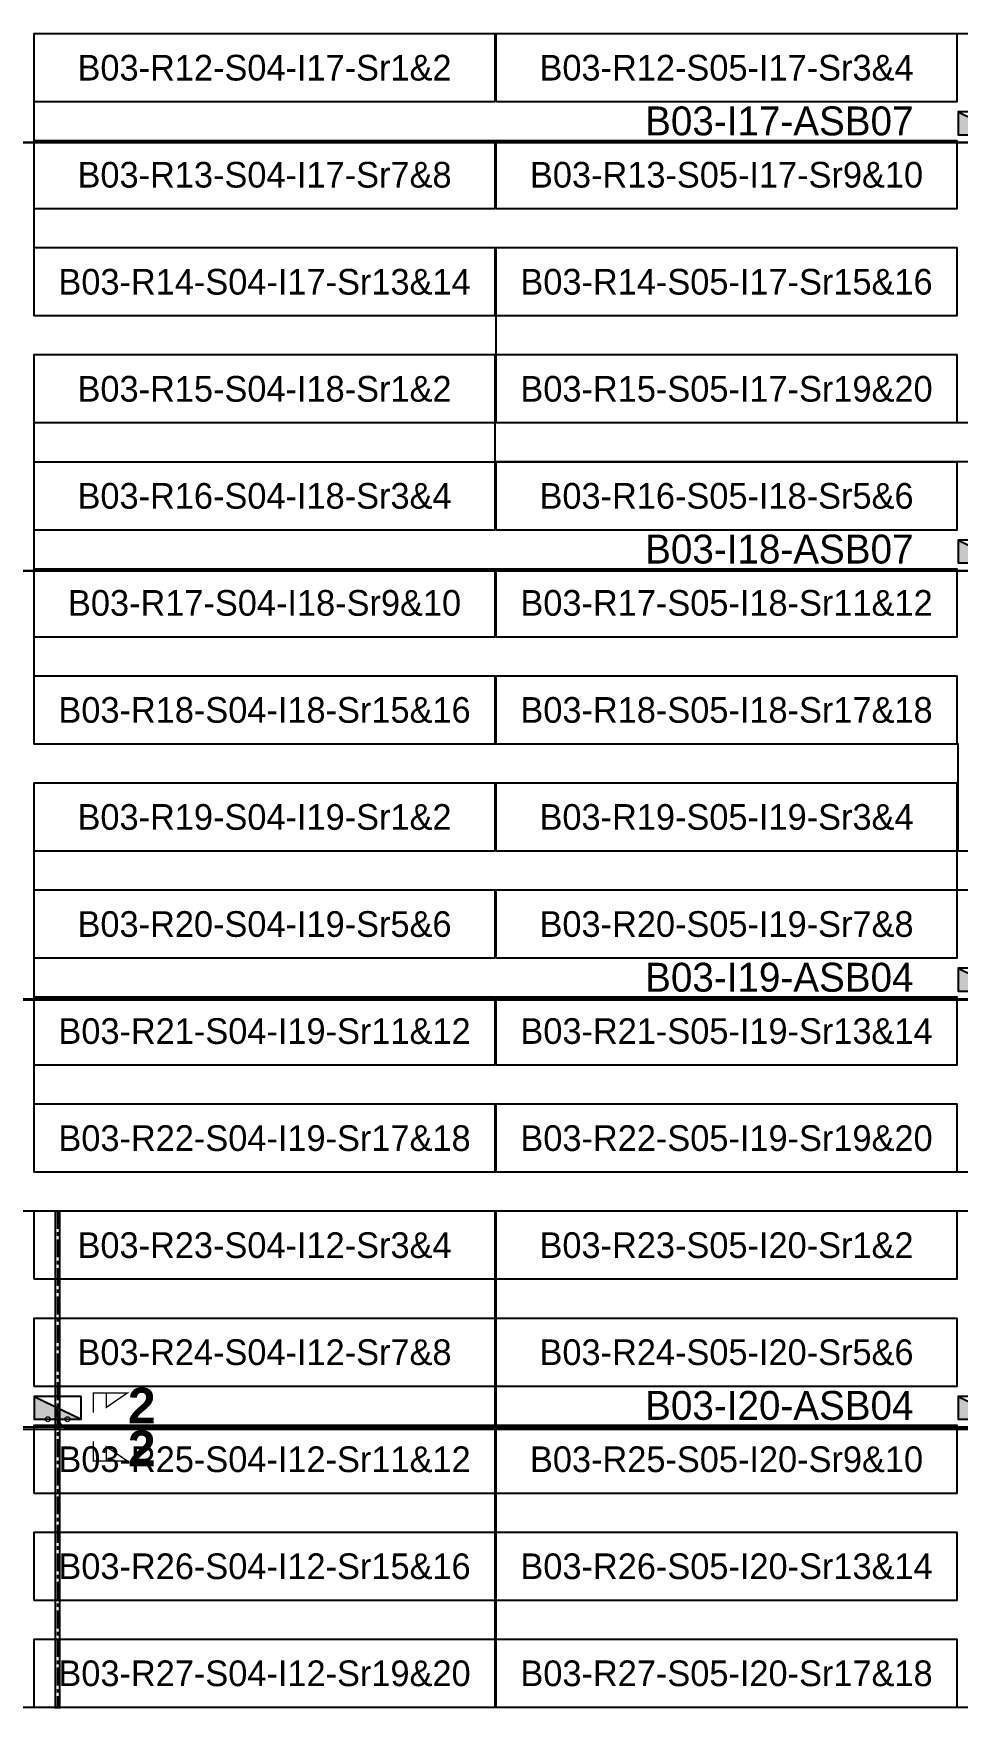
# Model space of a CAD drawing. Header units: metres. Extents: x 530404 to 530792, y 2675352 to 2675672.
# Drawn here: x 530500.7 to 530565.4, y 2675471.7 to 2675589.1 of the extents above; entities that cross this region are included whole.
import ezdxf
from ezdxf.enums import TextEntityAlignment as Align

# ---------------------------------------------------------------- set-up
doc = ezdxf.new("R2010")
doc.units = ezdxf.units.M
doc.linetypes.add('CENTER', pattern=[2, 1.25, -0.25, 0.25, -0.25])
for name, color, linetype in [('DC Trench BL-03', 40, 'Continuous'), ('E-Inverter Grouping', 2, 'Continuous'), ('Inverter Block-03', 7, 'Continuous'), ('LT Cable(AG) INV to LT Panel BL-03', 2, 'Continuous'), ('Messenger Wire Block-03 (Master Path)', 30, 'Continuous'), ('Messenger Wire Block-03 (MW Path)', 191, 'Continuous'), ('MMS Table Block-03', 8, 'Continuous'), ('Plan Line - DC BL-03', 40, 'Continuous'), ('Section Marking BL-03', 2, 'Continuous')]:
    doc.layers.add(name, color=color, linetype=linetype)
doc.layers.add('PILE', color=1, linetype='Continuous', lineweight=15)
doc.styles.add('BoldTextStyle', font='arialbd.ttf')
doc.styles.get("Standard").update_dxf_attribs({"font": 'Adani Regular.ttf'})

# ---------------------------------------------------------------- blocks, each defined once
blk = doc.blocks.new('MMS Table (32.292 x 4.788)')
at = {"color": 0}
blk.add_lwpolyline([(0, -0.002), (0, 4.786), (32.292, 4.786), (32.292, -0.002)], close=True, dxfattribs=at)
at = {"color": 7}
blk.add_attdef('ID1', text='', height=1.8, dxfattribs=at).set_placement((16.146, 2.392), align=Align.MIDDLE_CENTER)
blk = doc.blocks.new('Inverter Block')
h = blk.add_hatch(color=0)
h.dxf.hatch_style = 1
h.paths.add_polyline_path([(-1.46, 2.27), (-1.46, 0.85), (1.46, 0.85)])
at = {"color": 0}
blk.add_lwpolyline([(1.46, 2.27), (-1.46, 2.27), (-1.46, 0.85), (1.46, 0.85)], close=True, dxfattribs=at)
blk.add_lwpolyline([(-1.46, 2.27), (1.46, 0.85)], dxfattribs=at)
at = {"layer": 'PILE'}
for centre in [(-0.61, 0.85), (0.61, 0.85)]:
    blk.add_circle(centre, 0.156, dxfattribs=at)
at = {"color": 7}
blk.add_attdef('ID', (-1.46, 3.01), '', height=1.8, dxfattribs=at)

msp = doc.modelspace()

# ---------------------------------------------------------------- linework, layer by layer
at = {"layer": 'DC Trench BL-03', "color": 40, "const_width": 0.15}
msp.add_lwpolyline([(530502.49, 2675506.58), (530502.19, 2675506.58), (530502.19, 2675471.79), (530502.49, 2675471.79)], close=True, dxfattribs=at)
at = {"layer": 'E-Inverter Grouping'}
for points in [[(530597.78, 2675561.79), (530533.1, 2675561.79), (530533.1, 2675569.29), (530500.71, 2675569.29), (530500.71, 2675589.08), (530597.78, 2675589.08)], [(530597.78, 2675531.79), (530565.49, 2675531.79), (530565.49, 2675539.29), (530500.71, 2675539.29), (530500.71, 2675566.58), (530533, 2675566.58), (530533, 2675559.08), (530597.78, 2675559.08)], [(530565.39, 2675529.08), (530597.78, 2675529.08), (530597.78, 2675509.29), (530500.71, 2675509.29), (530500.71, 2675536.58), (530565.39, 2675536.58)]]:
    msp.add_lwpolyline(points, close=True, dxfattribs=at)
at = {"layer": 'E-Inverter Grouping', "color": 3}
for points in [[(530533, 2675471.79), (530468.32, 2675471.79), (530468.32, 2675506.58), (530533, 2675506.58)], [(530597.78, 2675471.79), (530533.1, 2675471.79), (530533.1, 2675506.58), (530597.78, 2675506.58)]]:
    msp.add_lwpolyline(points, close=True, dxfattribs=at)
at = {"layer": 'LT Cable(AG) INV to LT Panel BL-03'}
for points in [[(530625.08, 2675494.14), (530620.15, 2675494.14, -0.180801), (530619.56, 2675494.36), (530618.23, 2675495.51, 0.103275), (530617.87, 2675495.59), (530612.04, 2675495.59, -0.414214), (530611.14, 2675496.49), (530611.14, 2675507.84, 0.040635), (530611.13, 2675507.99), (530610.99, 2675508.84, -0.040635), (530610.98, 2675508.98), (530610.98, 2675580.55, 0.414214), (530610.08, 2675581.45), (530470.85, 2675581.45, -0.414214), (530469.95, 2675582.35), (530469.95, 2675582.69)], [(530625.08, 2675494.09), (530620.13, 2675494.09, -0.181167), (530619.54, 2675494.31), (530618.22, 2675495.46, 0.103275), (530617.86, 2675495.54), (530611.99, 2675495.54, -0.414214), (530611.09, 2675496.44), (530611.09, 2675507.84, 0.040635), (530611.08, 2675507.99), (530610.94, 2675508.83, -0.040635), (530610.93, 2675508.98), (530610.93, 2675550.5, 0.414214), (530610.03, 2675551.4), (530470.85, 2675551.4, -0.414214), (530469.95, 2675552.3), (530469.95, 2675552.69)], [(530625.8, 2675492.6), (530625.8, 2675493.14, 0.414214), (530624.9, 2675494.04), (530620.12, 2675494.04, -0.181536), (530619.53, 2675494.26), (530618.21, 2675495.41, 0.103275), (530617.85, 2675495.49), (530611.94, 2675495.49, -0.414214), (530611.04, 2675496.39), (530611.04, 2675507.84, 0.040635), (530611.03, 2675507.98), (530610.89, 2675508.83, -0.040635), (530610.88, 2675508.97), (530610.88, 2675520.45, 0.414214), (530609.98, 2675521.35), (530470.85, 2675521.35, -0.414214), (530469.95, 2675522.25), (530469.95, 2675522.69)], [(530623.93, 2675492.79), (530623.93, 2675493.06, 0.414214), (530623.03, 2675493.96), (530620.1, 2675493.96, -0.182097), (530619.5, 2675494.19), (530618.19, 2675495.34, 0.103275), (530617.83, 2675495.41), (530611.87, 2675495.41, -0.414214), (530610.97, 2675496.31), (530610.97, 2675507.83, 0.040635), (530610.95, 2675507.98), (530610.82, 2675508.82, -0.040635), (530610.8, 2675508.97), (530610.8, 2675512.87, 0.414214), (530609.9, 2675513.77), (530597.26, 2675513.77, 0.414214), (530596.36, 2675512.87), (530596.36, 2675492.17, -0.414214), (530595.46, 2675491.27), (530438.46, 2675491.27, -0.414214), (530437.56, 2675492.17), (530437.56, 2675492.69)], [(530625.75, 2675492.6), (530625.75, 2675493.09, 0.414214), (530624.85, 2675493.99), (530620.11, 2675493.99, -0.181909), (530619.51, 2675494.21), (530618.2, 2675495.36, 0.103275), (530617.84, 2675495.44), (530611.89, 2675495.44, -0.414214), (530610.99, 2675496.34), (530610.99, 2675507.83, 0.040635), (530610.98, 2675507.98), (530610.84, 2675508.82, -0.040635), (530610.83, 2675508.97), (530610.83, 2675512.9, 0.414214), (530609.93, 2675513.8), (530597.23, 2675513.8, 0.414214), (530596.33, 2675512.9), (530596.33, 2675492.2, -0.414214), (530595.43, 2675491.3), (530503.25, 2675491.3, -0.414214), (530502.35, 2675492.2), (530502.35, 2675492.69)]]:
    msp.add_lwpolyline(points, format="xyb", dxfattribs=at)
at = {"layer": 'Messenger Wire Block-03 (Master Path)'}
for points in [[(530468.32, 2675581.44), (530610.97, 2675581.44)], [(530468.32, 2675551.44), (530610.97, 2675551.44)], [(530468.32, 2675521.44), (530610.97, 2675521.44)], [(530435.92, 2675491.44), (530596.2, 2675491.44)]]:
    msp.add_lwpolyline(points, dxfattribs=at)
at = {"layer": 'Messenger Wire Block-03 (MW Path)', "const_width": 0.1}
for points in [[(530468.32, 2675581.44), (530610.97, 2675581.44)], [(530468.32, 2675551.44), (530610.97, 2675551.44)], [(530468.32, 2675521.44), (530610.97, 2675521.44)], [(530435.92, 2675491.44), (530596.2, 2675491.44)]]:
    msp.add_lwpolyline(points, dxfattribs=at)
at = {"layer": 'Plan Line - DC BL-03', "color": 6, "linetype": 'CENTER'}
msp.add_lwpolyline([(530502.35, 2675506.58), (530502.35, 2675471.79)], dxfattribs=at)
at = {"layer": 'Section Marking BL-03', "color": 94, "lineweight": 35, "true_color": 0x00a500, "const_width": 0.1}
for points in [[(530504.85, 2675492.44), (530504.85, 2675493.83), (530507.25, 2675493.83), (530505.77, 2675492.82), (530505.77, 2675493.83)], [(530504.85, 2675490.44), (530504.85, 2675489.05), (530507.25, 2675489.05), (530505.77, 2675490.06), (530505.77, 2675489.05)]]:
    msp.add_lwpolyline(points, dxfattribs=at)

# ---------------------------------------------------------------- block references
at = {"layer": 'Inverter Block-03'}
ref = msp.add_blockref('Inverter Block', (530567.13, 2675581.03), dxfattribs=dict(at, xscale=1.124999999976148, yscale=1.124999999976148, zscale=1.124999999976148))
ref.add_attrib('ID', 'B03-I17-ASB07', (530543.54, 2675581.94), dxfattribs={"layer": '0', "color": 7, "height": 2.025})
ref = msp.add_blockref('Inverter Block', (530567.13, 2675551.03), dxfattribs=dict(at, xscale=1.124999999976148, yscale=1.124999999976148, zscale=1.124999999976148))
ref.add_attrib('ID', 'B03-I18-ASB07', (530543.54, 2675551.94), dxfattribs={"layer": '0', "color": 7, "height": 2.025})
ref = msp.add_blockref('Inverter Block', (530567.13, 2675521.03), dxfattribs=dict(at, xscale=1.124999999976148, yscale=1.124999999976148, zscale=1.124999999976148))
ref.add_attrib('ID', 'B03-I19-ASB04', (530543.54, 2675521.94), dxfattribs={"layer": '0', "color": 7, "height": 2.025})
ref = msp.add_blockref('Inverter Block', (530502.35, 2675491.03), dxfattribs=dict(at, xscale=1.124999999976148, yscale=1.124999999976148, zscale=1.124999999976148))
ref.add_attrib('ID', 'B03-I12-ASB04', (530478.75, 2675491.94), dxfattribs={"layer": '0', "color": 7, "height": 2.025})
ref = msp.add_blockref('Inverter Block', (530567.13, 2675491.03), dxfattribs=dict(at, xscale=1.124999999976148, yscale=1.124999999976148, zscale=1.124999999976148))
ref.add_attrib('ID', 'B03-I20-ASB04', (530543.54, 2675491.94), dxfattribs={"layer": '0', "color": 7, "height": 2.025})
at = {"layer": 'MMS Table Block-03'}
for p, values in [((530500.71, 2675584.29), {'ID1': 'B03-R12-S04-I17-Sr1&2'}), ((530533.1, 2675584.29), {'ID1': 'B03-R12-S05-I17-Sr3&4'}), ((530500.71, 2675576.79), {'ID1': 'B03-R13-S04-I17-Sr7&8'}), ((530533.1, 2675576.79), {'ID1': 'B03-R13-S05-I17-Sr9&10'}), ((530500.71, 2675569.29), {'ID1': 'B03-R14-S04-I17-Sr13&14'}), ((530533.1, 2675569.29), {'ID1': 'B03-R14-S05-I17-Sr15&16'}), ((530500.71, 2675561.79), {'ID1': 'B03-R15-S04-I18-Sr1&2'}), ((530533.1, 2675561.79), {'ID1': 'B03-R15-S05-I17-Sr19&20'}), ((530500.71, 2675554.29), {'ID1': 'B03-R16-S04-I18-Sr3&4'}), ((530533.1, 2675554.29), {'ID1': 'B03-R16-S05-I18-Sr5&6'}), ((530500.71, 2675546.79), {'ID1': 'B03-R17-S04-I18-Sr9&10'}), ((530533.1, 2675546.79), {'ID1': 'B03-R17-S05-I18-Sr11&12'}), ((530500.71, 2675539.29), {'ID1': 'B03-R18-S04-I18-Sr15&16'}), ((530533.1, 2675539.29), {'ID1': 'B03-R18-S05-I18-Sr17&18'}), ((530500.71, 2675531.79), {'ID1': 'B03-R19-S04-I19-Sr1&2'}), ((530533.1, 2675531.79), {'ID1': 'B03-R19-S05-I19-Sr3&4'}), ((530500.71, 2675524.29), {'ID1': 'B03-R20-S04-I19-Sr5&6'}), ((530533.1, 2675524.29), {'ID1': 'B03-R20-S05-I19-Sr7&8'}), ((530500.71, 2675516.79), {'ID1': 'B03-R21-S04-I19-Sr11&12'}), ((530533.1, 2675516.79), {'ID1': 'B03-R21-S05-I19-Sr13&14'}), ((530500.71, 2675509.29), {'ID1': 'B03-R22-S04-I19-Sr17&18'}), ((530533.1, 2675509.29), {'ID1': 'B03-R22-S05-I19-Sr19&20'}), ((530500.71, 2675501.79), {'ID1': 'B03-R23-S04-I12-Sr3&4'}), ((530533.1, 2675501.79), {'ID1': 'B03-R23-S05-I20-Sr1&2'}), ((530500.71, 2675494.29), {'ID1': 'B03-R24-S04-I12-Sr7&8'}), ((530533.1, 2675494.29), {'ID1': 'B03-R24-S05-I20-Sr5&6'}), ((530500.71, 2675486.79), {'ID1': 'B03-R25-S04-I12-Sr11&12'}), ((530533.1, 2675486.79), {'ID1': 'B03-R25-S05-I20-Sr9&10'}), ((530500.71, 2675479.29), {'ID1': 'B03-R26-S04-I12-Sr15&16'}), ((530533.1, 2675479.29), {'ID1': 'B03-R26-S05-I20-Sr13&14'}), ((530500.71, 2675471.79), {'ID1': 'B03-R27-S04-I12-Sr19&20'}), ((530533.1, 2675471.79), {'ID1': 'B03-R27-S05-I20-Sr17&18'})]:
    msp.add_blockref('MMS Table (32.292 x 4.788)', p, dxfattribs=at).add_auto_attribs(values)

# ---------------------------------------------------------------- texts
at = {"layer": 'Section Marking BL-03', "color": 94, "true_color": 0x00a500, "style": 'BoldTextStyle'}
for p in [(530508.25, 2675492.94), (530508.25, 2675489.94)]:
    msp.add_text('2', height=2.5, dxfattribs=at).set_placement(p, align=Align.MIDDLE_CENTER)

doc.saveas('drawing.dxf')
